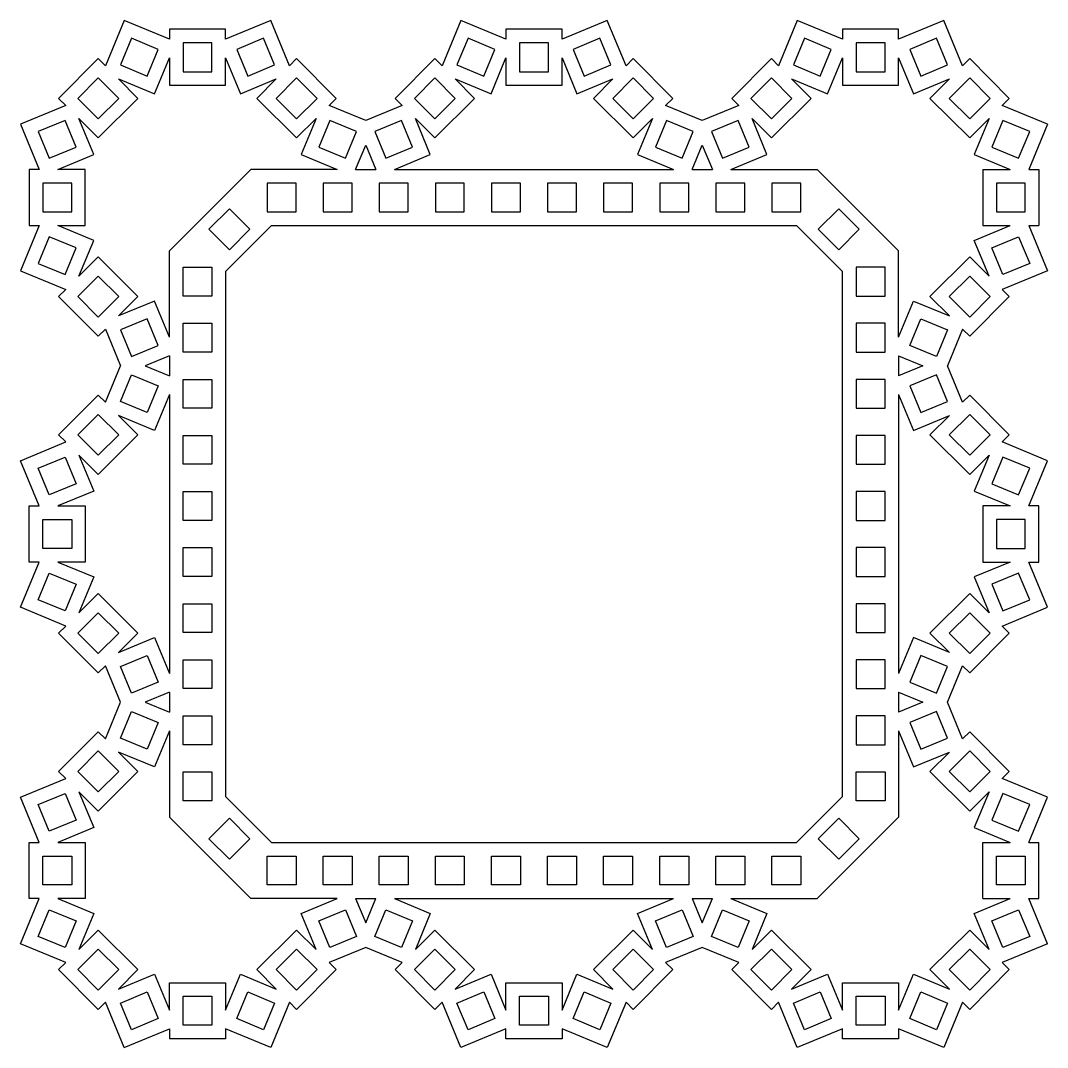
# Model space of a CAD drawing. Extents: x 64 to 489, y 50 to 200.
# Drawn here: x 64.5 to 177.7, y 87 to 200.3 of the extents above; entities that cross this region are included whole.
import ezdxf

# ---------------------------------------------------------------- set-up
doc = ezdxf.new("R2010")
doc.units = 0
doc.layers.get('0').update_dxf_attribs({"linetype": 'CONTINUOUS'})

msp = doc.modelspace()

# ---------------------------------------------------------------- linework, layer by layer
for p, q in [((75.89, 200.32), (73.82, 195.33)), ((80.88, 198.26), (75.89, 200.32)), ((92.06, 200.32), (87.07, 198.26)), ((94.12, 195.33), (92.06, 200.32)), ((113.01, 200.32), (110.95, 195.33)), ((118, 198.26), (113.01, 200.32)), ((129.18, 200.32), (124.19, 198.26)), ((131.25, 195.33), (129.18, 200.32)), ((150.14, 200.32), (148.07, 195.33)), ((155.13, 198.26), (150.14, 200.32)), ((166.31, 200.32), (161.32, 198.26)), ((168.37, 195.33), (166.31, 200.32)), ((76.7, 198.36), (75.48, 195.42)), ((79.64, 197.14), (76.7, 198.36)), ((87.07, 199.37), (80.88, 199.37)), ((80.88, 199.37), (80.88, 198.26)), ((87.07, 198.26), (87.07, 199.37)), ((91.24, 198.36), (88.3, 197.14)), ((92.46, 195.42), (91.24, 198.36)), ((113.82, 198.36), (112.6, 195.42)), ((116.77, 197.14), (113.82, 198.36)), ((124.19, 199.37), (118, 199.37)), ((118, 199.37), (118, 198.26)), ((124.19, 198.26), (124.19, 199.37)), ((128.37, 198.36), (125.42, 197.14)), ((129.59, 195.42), (128.37, 198.36)), ((150.95, 198.36), (149.73, 195.42)), ((153.89, 197.14), (150.95, 198.36)), ((161.32, 199.37), (155.13, 199.37)), ((155.13, 199.37), (155.13, 198.26)), ((161.32, 198.26), (161.32, 199.37)), ((165.49, 198.36), (162.55, 197.14)), ((166.71, 195.42), (165.49, 198.36)), ((78.42, 194.2), (79.64, 197.14)), ((82.38, 197.87), (82.38, 194.68)), ((85.57, 197.87), (82.38, 197.87)), ((85.57, 194.68), (85.57, 197.87)), ((88.3, 197.14), (89.52, 194.2)), ((115.55, 194.2), (116.77, 197.14)), ((119.5, 197.87), (119.5, 194.68)), ((122.69, 197.87), (119.5, 197.87)), ((122.69, 194.68), (122.69, 197.87)), ((125.42, 197.14), (126.64, 194.2)), ((152.67, 194.2), (153.89, 197.14)), ((156.63, 197.87), (156.63, 194.68)), ((159.82, 197.87), (156.63, 197.87)), ((159.82, 194.68), (159.82, 197.87)), ((162.55, 197.14), (163.77, 194.2)), ((73.03, 196.12), (68.66, 191.74)), ((73.82, 195.33), (73.03, 196.12)), ((79.24, 192.24), (80.88, 196.2)), ((80.88, 196.2), (80.88, 193.18)), ((87.07, 193.18), (87.07, 196.2)), ((87.07, 196.2), (88.71, 192.24)), ((94.91, 196.12), (94.12, 195.33)), ((99.28, 191.74), (94.91, 196.12)), ((110.16, 196.12), (105.78, 191.74)), ((110.95, 195.33), (110.16, 196.12)), ((116.36, 192.24), (118, 196.2)), ((118, 196.2), (118, 193.18)), ((124.19, 196.2), (125.83, 192.24)), ((124.19, 193.18), (124.19, 196.2)), ((132.03, 196.12), (131.25, 195.33)), ((136.41, 191.74), (132.03, 196.12)), ((147.28, 196.12), (142.91, 191.74)), ((148.07, 195.33), (147.28, 196.12)), ((153.49, 192.24), (155.13, 196.2)), ((155.13, 196.2), (155.13, 193.18)), ((161.32, 193.18), (161.32, 196.2)), ((161.32, 196.2), (162.96, 192.24)), ((169.16, 196.12), (168.37, 195.33)), ((173.53, 191.74), (169.16, 196.12)), ((75.48, 195.42), (78.42, 194.2)), ((89.52, 194.2), (92.46, 195.42)), ((112.6, 195.42), (115.55, 194.2)), ((126.64, 194.2), (129.59, 195.42)), ((149.73, 195.42), (152.67, 194.2)), ((163.77, 194.2), (166.71, 195.42)), ((73.03, 194), (70.78, 191.74)), ((75.29, 191.74), (73.03, 194)), ((77.41, 191.74), (75.27, 193.88)), ((75.27, 193.88), (79.24, 192.24)), ((82.38, 194.68), (85.57, 194.68)), ((88.71, 192.24), (92.67, 193.88)), ((92.67, 193.88), (90.53, 191.74)), ((94.91, 194), (92.66, 191.74)), ((97.16, 191.74), (94.91, 194)), ((110.16, 194), (107.9, 191.74)), ((112.41, 191.74), (110.16, 194)), ((114.53, 191.74), (112.4, 193.88)), ((112.4, 193.88), (116.36, 192.24)), ((119.5, 194.68), (122.69, 194.68)), ((125.83, 192.24), (129.8, 193.88)), ((129.8, 193.88), (127.66, 191.74)), ((132.03, 194), (129.78, 191.74)), ((134.29, 191.74), (132.03, 194)), ((147.28, 194), (145.03, 191.74)), ((149.54, 191.74), (147.28, 194)), ((151.66, 191.74), (149.52, 193.88)), ((149.52, 193.88), (153.49, 192.24)), ((156.63, 194.68), (159.82, 194.68)), ((162.96, 192.24), (166.92, 193.88)), ((166.92, 193.88), (164.78, 191.74)), ((169.16, 194), (166.91, 191.74)), ((171.41, 191.74), (169.16, 194)), ((80.88, 193.18), (87.07, 193.18)), ((118, 193.18), (124.19, 193.18)), ((155.13, 193.18), (161.32, 193.18)), ((68.66, 191.74), (69.44, 190.96)), ((70.78, 191.74), (73.03, 189.49)), ((73.03, 187.37), (77.41, 191.74)), ((73.03, 189.49), (75.29, 191.74)), ((90.53, 191.74), (94.91, 187.37)), ((92.66, 191.74), (94.91, 189.49)), ((94.91, 189.49), (97.16, 191.74)), ((98.5, 190.96), (99.28, 191.74)), ((105.78, 191.74), (106.57, 190.96)), ((107.9, 191.74), (110.16, 189.49)), ((110.16, 187.37), (114.53, 191.74)), ((110.16, 189.49), (112.41, 191.74)), ((127.66, 191.74), (132.03, 187.37)), ((129.78, 191.74), (132.03, 189.49)), ((132.03, 189.49), (134.29, 191.74)), ((135.62, 190.96), (136.41, 191.74)), ((142.91, 191.74), (143.69, 190.96)), ((145.03, 191.74), (147.28, 189.49)), ((147.28, 187.37), (151.66, 191.74)), ((147.28, 189.49), (149.54, 191.74)), ((164.78, 191.74), (169.16, 187.37)), ((166.91, 191.74), (169.16, 189.49)), ((169.16, 189.49), (171.41, 191.74)), ((172.75, 190.96), (173.53, 191.74)), ((69.44, 190.96), (64.45, 188.89)), ((102.53, 189.28), (98.5, 190.96)), ((106.57, 190.96), (102.53, 189.28)), ((139.66, 189.28), (135.62, 190.96)), ((143.69, 190.96), (139.66, 189.28)), ((177.74, 188.89), (172.75, 190.96)), ((69.36, 189.3), (66.41, 188.08)), ((70.58, 186.35), (69.36, 189.3)), ((72.54, 185.54), (70.9, 189.5)), ((70.9, 189.5), (73.03, 187.37)), ((94.91, 187.37), (97.05, 189.5)), ((97.05, 189.5), (95.4, 185.54)), ((98.58, 189.3), (97.36, 186.35)), ((101.53, 188.08), (98.58, 189.3)), ((106.48, 189.3), (103.54, 188.08)), ((107.7, 186.35), (106.48, 189.3)), ((109.66, 185.54), (108.02, 189.5)), ((108.02, 189.5), (110.16, 187.37)), ((132.03, 187.37), (134.17, 189.5)), ((134.17, 189.5), (132.53, 185.54)), ((135.71, 189.3), (134.49, 186.35)), ((138.65, 188.08), (135.71, 189.3)), ((143.61, 189.3), (140.66, 188.08)), ((144.83, 186.35), (143.61, 189.3)), ((146.79, 185.54), (145.15, 189.5)), ((145.15, 189.5), (147.28, 187.37)), ((169.16, 187.37), (171.3, 189.5)), ((171.3, 189.5), (169.65, 185.54)), ((172.83, 189.3), (171.61, 186.35)), ((175.78, 188.08), (172.83, 189.3)), ((64.45, 188.89), (66.52, 183.9)), ((66.41, 188.08), (67.63, 185.13)), ((100.31, 185.13), (101.53, 188.08)), ((103.54, 188.08), (104.76, 185.13)), ((137.43, 185.13), (138.65, 188.08)), ((140.66, 188.08), (141.88, 185.13)), ((174.56, 185.13), (175.78, 188.08)), ((177.74, 188.89), (175.67, 183.9)), ((67.63, 185.13), (70.58, 186.35)), ((97.36, 186.35), (100.31, 185.13)), ((101.42, 183.9), (102.53, 186.58)), ((102.53, 186.58), (103.65, 183.9)), ((104.76, 185.13), (107.7, 186.35)), ((134.49, 186.35), (137.43, 185.13)), ((138.55, 183.9), (139.66, 186.58)), ((139.66, 186.58), (140.77, 183.9)), ((141.88, 185.13), (144.83, 186.35)), ((171.61, 186.35), (174.56, 185.13)), ((68.57, 183.9), (72.54, 185.54)), ((95.4, 185.54), (99.37, 183.9)), ((105.7, 183.9), (109.66, 185.54)), ((132.53, 185.54), (136.49, 183.9)), ((142.82, 183.9), (146.79, 185.54)), ((169.65, 185.54), (173.62, 183.9)), ((65.41, 183.9), (65.41, 177.71)), ((66.52, 183.9), (65.41, 183.9)), ((71.6, 183.9), (68.57, 183.9)), ((71.6, 177.71), (71.6, 183.9)), ((89.85, 183.9), (80.88, 174.93)), ((99.37, 183.9), (89.85, 183.9)), ((101.42, 183.9), (103.65, 183.9)), ((105.7, 183.9), (136.49, 183.9)), ((138.55, 183.9), (140.77, 183.9)), ((142.82, 183.9), (152.34, 183.9)), ((152.34, 183.9), (161.32, 174.93)), ((170.6, 183.9), (170.6, 177.71)), ((170.6, 183.9), (173.62, 183.9)), ((175.67, 183.9), (176.78, 183.9)), ((176.78, 183.9), (176.78, 177.71)), ((70.1, 182.4), (66.91, 182.4)), ((66.91, 182.4), (66.91, 179.21)), ((70.1, 179.21), (70.1, 182.4)), ((94.85, 182.4), (91.66, 182.4)), ((91.66, 182.4), (91.66, 179.21)), ((94.85, 179.21), (94.85, 182.4)), ((101.03, 182.4), (97.85, 182.4)), ((97.85, 182.4), (97.85, 179.21)), ((101.03, 179.21), (101.03, 182.4)), ((107.22, 182.4), (104.03, 182.4)), ((104.03, 182.4), (104.03, 179.21)), ((107.22, 179.21), (107.22, 182.4)), ((113.41, 182.4), (110.22, 182.4)), ((110.22, 182.4), (110.22, 179.21)), ((113.41, 179.21), (113.41, 182.4)), ((119.6, 182.4), (116.41, 182.4)), ((116.41, 182.4), (116.41, 179.21)), ((119.6, 179.21), (119.6, 182.4)), ((125.78, 182.4), (122.6, 182.4)), ((122.6, 182.4), (122.6, 179.21)), ((125.78, 179.21), (125.78, 182.4)), ((131.97, 182.4), (128.78, 182.4)), ((128.78, 182.4), (128.78, 179.21)), ((131.97, 179.21), (131.97, 182.4)), ((138.16, 182.4), (134.97, 182.4)), ((134.97, 182.4), (134.97, 179.21)), ((138.16, 179.21), (138.16, 182.4)), ((144.35, 182.4), (141.16, 182.4)), ((141.16, 182.4), (141.16, 179.21)), ((144.35, 179.21), (144.35, 182.4)), ((150.53, 182.4), (147.35, 182.4)), ((147.35, 182.4), (147.35, 179.21)), ((150.53, 179.21), (150.53, 182.4)), ((175.28, 182.4), (172.1, 182.4)), ((172.1, 182.4), (172.1, 179.21)), ((175.28, 179.21), (175.28, 182.4)), ((66.91, 179.21), (70.1, 179.21)), ((87.49, 179.55), (85.23, 177.29)), ((89.74, 177.29), (87.49, 179.55)), ((91.66, 179.21), (94.85, 179.21)), ((97.85, 179.21), (101.03, 179.21)), ((104.03, 179.21), (107.22, 179.21)), ((110.22, 179.21), (113.41, 179.21)), ((116.41, 179.21), (119.6, 179.21)), ((122.6, 179.21), (125.78, 179.21)), ((128.78, 179.21), (131.97, 179.21)), ((134.97, 179.21), (138.16, 179.21)), ((141.16, 179.21), (144.35, 179.21)), ((147.35, 179.21), (150.53, 179.21)), ((152.45, 177.29), (154.71, 179.55)), ((154.71, 179.55), (156.96, 177.29)), ((172.1, 179.21), (175.28, 179.21)), ((66.52, 177.71), (64.45, 172.72)), ((65.41, 177.71), (66.52, 177.71)), ((72.54, 176.07), (68.57, 177.71)), ((68.57, 177.71), (71.6, 177.71)), ((85.23, 177.29), (87.49, 175.04)), ((87.07, 172.63), (92.15, 177.71)), ((89.74, 177.29), (87.49, 175.04)), ((92.15, 177.71), (150.05, 177.71)), ((155.13, 172.63), (150.05, 177.71)), ((152.45, 177.29), (154.71, 175.04)), ((156.96, 177.29), (154.71, 175.04)), ((169.65, 176.07), (173.62, 177.71)), ((170.6, 177.71), (173.62, 177.71)), ((175.67, 177.71), (177.74, 172.72)), ((175.67, 177.71), (176.78, 177.71)), ((67.63, 176.48), (66.41, 173.53)), ((70.58, 175.26), (67.63, 176.48)), ((70.9, 172.11), (72.54, 176.07)), ((171.3, 172.11), (169.65, 176.07)), ((171.61, 175.26), (174.56, 176.48)), ((174.56, 176.48), (175.78, 173.53)), ((69.36, 172.31), (70.58, 175.26)), ((80.88, 165.41), (80.88, 174.93)), ((161.32, 165.41), (161.32, 174.93)), ((172.83, 172.31), (171.61, 175.26)), ((66.41, 173.53), (69.36, 172.31)), ((73.03, 174.24), (70.9, 172.11)), ((77.41, 169.87), (73.03, 174.24)), ((164.78, 169.87), (169.16, 174.24)), ((169.16, 174.24), (171.3, 172.11)), ((175.78, 173.53), (172.83, 172.31)), ((64.45, 172.72), (69.44, 170.65)), ((82.38, 169.93), (82.38, 173.12)), ((82.38, 173.12), (85.57, 173.12)), ((85.57, 173.12), (85.57, 169.93)), ((87.07, 172.63), (87.07, 114.73)), ((155.13, 114.73), (155.13, 172.63)), ((156.63, 173.12), (156.63, 169.93)), ((159.82, 173.12), (156.63, 173.12)), ((159.82, 169.93), (159.82, 173.12)), ((177.74, 172.72), (172.75, 170.65)), ((73.03, 172.12), (70.78, 169.87)), ((75.29, 169.87), (73.03, 172.12)), ((166.91, 169.87), (169.16, 172.12)), ((169.16, 172.12), (171.41, 169.87)), ((69.44, 170.65), (68.66, 169.87)), ((85.57, 169.93), (82.38, 169.93)), ((156.63, 169.93), (159.82, 169.93)), ((172.75, 170.65), (173.53, 169.87)), ((68.66, 169.87), (73.03, 165.49)), ((70.78, 169.87), (73.03, 167.61)), ((73.03, 167.61), (75.29, 169.87)), ((75.27, 167.73), (77.41, 169.87)), ((79.24, 169.37), (75.27, 167.73)), ((80.88, 165.41), (79.24, 169.37)), ((161.32, 165.41), (162.96, 169.37)), ((162.96, 169.37), (166.92, 167.73)), ((166.92, 167.73), (164.78, 169.87)), ((169.16, 167.61), (166.91, 169.87)), ((173.53, 169.87), (169.16, 165.49)), ((171.41, 169.87), (169.16, 167.61)), ((78.42, 167.41), (75.48, 166.19)), ((79.64, 164.47), (78.42, 167.41)), ((82.38, 166.93), (85.57, 166.93)), ((82.38, 163.74), (82.38, 166.93)), ((85.57, 166.93), (85.57, 163.74)), ((159.82, 166.93), (156.63, 166.93)), ((156.63, 166.93), (156.63, 163.74)), ((159.82, 163.74), (159.82, 166.93)), ((162.55, 164.47), (163.77, 167.41)), ((163.77, 167.41), (166.71, 166.19)), ((73.03, 165.49), (73.82, 166.28)), ((73.82, 166.28), (75.49, 162.24)), ((75.48, 166.19), (76.7, 163.25)), ((166.71, 166.19), (165.49, 163.25)), ((168.37, 166.28), (166.7, 162.24)), ((169.16, 165.49), (168.37, 166.28)), ((76.7, 163.25), (79.64, 164.47)), ((165.49, 163.25), (162.55, 164.47)), ((80.88, 163.35), (78.19, 162.24)), ((80.88, 163.35), (80.88, 161.13)), ((85.57, 163.74), (82.38, 163.74)), ((156.63, 163.74), (159.82, 163.74)), ((161.32, 163.35), (164, 162.24)), ((161.32, 163.35), (161.32, 161.13)), ((73.82, 158.21), (75.49, 162.24)), ((78.19, 162.24), (80.88, 161.13)), ((164, 162.24), (161.32, 161.13)), ((168.37, 158.21), (166.7, 162.24)), ((75.48, 158.29), (76.7, 161.24)), ((76.7, 161.24), (79.64, 160.02)), ((165.49, 161.24), (162.55, 160.02)), ((166.71, 158.29), (165.49, 161.24)), ((79.64, 160.02), (78.42, 157.07)), ((82.38, 157.56), (82.38, 160.74)), ((82.38, 160.74), (85.57, 160.74)), ((85.57, 160.74), (85.57, 157.56)), ((159.82, 160.74), (156.63, 160.74)), ((156.63, 160.74), (156.63, 157.56)), ((159.82, 157.56), (159.82, 160.74)), ((162.55, 160.02), (163.77, 157.07)), ((68.66, 154.62), (73.03, 158.99)), ((73.03, 158.99), (73.82, 158.21)), ((80.88, 159.08), (79.24, 155.11)), ((80.88, 159.08), (80.88, 128.28)), ((161.32, 159.08), (161.32, 128.28)), ((161.32, 159.08), (162.96, 155.11)), ((169.16, 158.99), (168.37, 158.21)), ((173.53, 154.62), (169.16, 158.99)), ((78.42, 157.07), (75.48, 158.29)), ((85.57, 157.56), (82.38, 157.56)), ((156.63, 157.56), (159.82, 157.56)), ((163.77, 157.07), (166.71, 158.29)), ((70.78, 154.62), (73.03, 156.87)), ((73.03, 156.87), (75.29, 154.62)), ((75.27, 156.75), (77.41, 154.62)), ((79.24, 155.11), (75.27, 156.75)), ((162.96, 155.11), (166.92, 156.75)), ((166.92, 156.75), (164.78, 154.62)), ((169.16, 156.87), (166.91, 154.62)), ((171.41, 154.62), (169.16, 156.87)), ((69.44, 153.83), (68.66, 154.62)), ((73.03, 152.36), (70.78, 154.62)), ((77.41, 154.62), (73.03, 150.24)), ((75.29, 154.62), (73.03, 152.36)), ((82.38, 154.56), (85.57, 154.56)), ((82.38, 151.37), (82.38, 154.56)), ((85.57, 154.56), (85.57, 151.37)), ((159.82, 154.56), (156.63, 154.56)), ((156.63, 154.56), (156.63, 151.37)), ((159.82, 151.37), (159.82, 154.56)), ((164.78, 154.62), (169.16, 150.24)), ((166.91, 154.62), (169.16, 152.36)), ((169.16, 152.36), (171.41, 154.62)), ((172.75, 153.83), (173.53, 154.62)), ((64.45, 151.76), (69.44, 153.83)), ((177.74, 151.76), (172.75, 153.83)), ((66.41, 150.95), (69.36, 152.17)), ((69.36, 152.17), (70.58, 149.23)), ((70.9, 152.38), (72.54, 148.42)), ((73.03, 150.24), (70.9, 152.38)), ((169.16, 150.24), (171.3, 152.38)), ((171.3, 152.38), (169.65, 148.42)), ((172.83, 152.17), (171.61, 149.23)), ((175.78, 150.95), (172.83, 152.17)), ((66.52, 146.77), (64.45, 151.76)), ((67.63, 148.01), (66.41, 150.95)), ((85.57, 151.37), (82.38, 151.37)), ((156.63, 151.37), (159.82, 151.37)), ((174.56, 148.01), (175.78, 150.95)), ((175.67, 146.77), (177.74, 151.76)), ((70.58, 149.23), (67.63, 148.01)), ((72.54, 148.42), (68.57, 146.77)), ((169.65, 148.42), (173.62, 146.77)), ((171.61, 149.23), (174.56, 148.01)), ((82.38, 148.37), (85.57, 148.37)), ((82.38, 145.18), (82.38, 148.37)), ((85.57, 148.37), (85.57, 145.18)), ((159.82, 148.37), (156.63, 148.37)), ((156.63, 148.37), (156.63, 145.18)), ((159.82, 145.18), (159.82, 148.37)), ((65.41, 140.59), (65.41, 146.77)), ((65.41, 146.77), (66.52, 146.77)), ((68.57, 146.77), (71.6, 146.77)), ((71.6, 146.77), (71.6, 140.59)), ((170.6, 146.77), (170.6, 140.59)), ((173.62, 146.77), (170.6, 146.77)), ((176.78, 146.77), (175.67, 146.77)), ((176.78, 140.59), (176.78, 146.77)), ((66.91, 145.27), (70.1, 145.27)), ((66.91, 142.09), (66.91, 145.27)), ((70.1, 145.27), (70.1, 142.09)), ((85.57, 145.18), (82.38, 145.18)), ((156.63, 145.18), (159.82, 145.18)), ((175.28, 145.27), (172.1, 145.27)), ((172.1, 145.27), (172.1, 142.09)), ((175.28, 142.09), (175.28, 145.27)), ((70.1, 142.09), (66.91, 142.09)), ((82.38, 142.18), (85.57, 142.18)), ((82.38, 138.99), (82.38, 142.18)), ((85.57, 142.18), (85.57, 138.99)), ((159.82, 142.18), (156.63, 142.18)), ((156.63, 142.18), (156.63, 138.99)), ((159.82, 138.99), (159.82, 142.18)), ((172.1, 142.09), (175.28, 142.09)), ((64.45, 135.6), (66.52, 140.59)), ((66.52, 140.59), (65.41, 140.59)), ((68.57, 140.59), (72.54, 138.94)), ((71.6, 140.59), (68.57, 140.59)), ((173.62, 140.59), (169.65, 138.94)), ((170.6, 140.59), (173.62, 140.59)), ((177.74, 135.6), (175.67, 140.59)), ((175.67, 140.59), (176.78, 140.59)), ((66.41, 136.41), (67.63, 139.35)), ((67.63, 139.35), (70.58, 138.13)), ((174.56, 139.35), (171.61, 138.13)), ((175.78, 136.41), (174.56, 139.35)), ((72.54, 138.94), (70.9, 134.98)), ((85.57, 138.99), (82.38, 138.99)), ((156.63, 138.99), (159.82, 138.99)), ((169.65, 138.94), (171.3, 134.98)), ((70.58, 138.13), (69.36, 135.19)), ((70.9, 134.98), (73.03, 137.12)), ((73.03, 137.12), (77.41, 132.74)), ((169.16, 137.12), (164.78, 132.74)), ((171.3, 134.98), (169.16, 137.12)), ((171.61, 138.13), (172.83, 135.19)), ((69.36, 135.19), (66.41, 136.41)), ((82.38, 135.99), (85.57, 135.99)), ((82.38, 132.81), (82.38, 135.99)), ((85.57, 135.99), (85.57, 132.81)), ((159.82, 135.99), (156.63, 135.99)), ((156.63, 135.99), (156.63, 132.81)), ((159.82, 132.81), (159.82, 135.99)), ((172.83, 135.19), (175.78, 136.41)), ((69.44, 133.53), (64.45, 135.6)), ((70.78, 132.74), (73.03, 135)), ((73.03, 135), (75.29, 132.74)), ((169.16, 135), (166.91, 132.74)), ((171.41, 132.74), (169.16, 135)), ((172.75, 133.53), (177.74, 135.6)), ((68.66, 132.74), (69.44, 133.53)), ((73.03, 128.37), (68.66, 132.74)), ((73.03, 130.49), (70.78, 132.74)), ((75.29, 132.74), (73.03, 130.49)), ((77.41, 132.74), (75.27, 130.61)), ((85.57, 132.81), (82.38, 132.81)), ((156.63, 132.81), (159.82, 132.81)), ((164.78, 132.74), (166.92, 130.61)), ((166.91, 132.74), (169.16, 130.49)), ((169.16, 128.37), (173.53, 132.74)), ((169.16, 130.49), (171.41, 132.74)), ((173.53, 132.74), (172.75, 133.53)), ((75.27, 130.61), (79.24, 132.25)), ((79.24, 132.25), (80.88, 128.28)), ((162.96, 132.25), (161.32, 128.28)), ((166.92, 130.61), (162.96, 132.25)), ((75.48, 129.07), (78.42, 130.29)), ((78.42, 130.29), (79.64, 127.34)), ((163.77, 130.29), (162.55, 127.34)), ((166.71, 129.07), (163.77, 130.29)), ((73.82, 129.15), (73.03, 128.37)), ((75.49, 125.12), (73.82, 129.15)), ((82.38, 129.81), (85.57, 129.81)), ((82.38, 126.62), (82.38, 129.81)), ((85.57, 129.81), (85.57, 126.62)), ((159.82, 129.81), (156.63, 129.81)), ((156.63, 129.81), (156.63, 126.62)), ((159.82, 126.62), (159.82, 129.81)), ((166.7, 125.12), (168.37, 129.15)), ((168.37, 129.15), (169.16, 128.37)), ((76.7, 126.12), (75.48, 129.07)), ((165.49, 126.12), (166.71, 129.07)), ((79.64, 127.34), (76.7, 126.12)), ((162.55, 127.34), (165.49, 126.12)), ((80.88, 126.23), (78.19, 125.12)), ((80.88, 126.23), (80.88, 124.01)), ((85.57, 126.62), (82.38, 126.62)), ((156.63, 126.62), (159.82, 126.62)), ((161.32, 126.23), (164, 125.12)), ((161.32, 126.23), (161.32, 124.01)), ((73.82, 121.08), (75.49, 125.12)), ((78.19, 125.12), (80.88, 124.01)), ((164, 125.12), (161.32, 124.01)), ((168.37, 121.08), (166.7, 125.12)), ((75.48, 121.17), (76.7, 124.11)), ((76.7, 124.11), (79.64, 122.89)), ((82.38, 123.62), (85.57, 123.62)), ((82.38, 120.43), (82.38, 123.62)), ((85.57, 123.62), (85.57, 120.43)), ((159.82, 123.62), (156.63, 123.62)), ((156.63, 123.62), (156.63, 120.43)), ((159.82, 120.43), (159.82, 123.62)), ((165.49, 124.11), (162.55, 122.89)), ((166.71, 121.17), (165.49, 124.11)), ((79.64, 122.89), (78.42, 119.95)), ((162.55, 122.89), (163.77, 119.95)), ((68.66, 117.49), (73.03, 121.87)), ((73.03, 121.87), (73.82, 121.08)), ((80.88, 121.95), (79.24, 117.99)), ((80.88, 121.95), (80.88, 112.43)), ((161.32, 121.95), (161.32, 112.43)), ((161.32, 121.95), (162.96, 117.99)), ((169.16, 121.87), (168.37, 121.08)), ((173.53, 117.49), (169.16, 121.87)), ((78.42, 119.95), (75.48, 121.17)), ((85.57, 120.43), (82.38, 120.43)), ((156.63, 120.43), (159.82, 120.43)), ((163.77, 119.95), (166.71, 121.17)), ((70.78, 117.49), (73.03, 119.75)), ((73.03, 119.75), (75.29, 117.49)), ((75.27, 119.63), (77.41, 117.49)), ((79.24, 117.99), (75.27, 119.63)), ((162.96, 117.99), (166.92, 119.63)), ((166.92, 119.63), (164.78, 117.49)), ((169.16, 119.75), (166.91, 117.49)), ((171.41, 117.49), (169.16, 119.75)), ((64.45, 114.64), (69.44, 116.71)), ((69.44, 116.71), (68.66, 117.49)), ((73.03, 115.24), (70.78, 117.49)), ((77.41, 117.49), (73.03, 113.12)), ((75.29, 117.49), (73.03, 115.24)), ((82.38, 114.24), (82.38, 117.43)), ((82.38, 117.43), (85.57, 117.43)), ((85.57, 117.43), (85.57, 114.24)), ((156.63, 114.24), (156.63, 117.43)), ((156.63, 117.43), (159.82, 117.43)), ((159.82, 117.43), (159.82, 114.24)), ((164.78, 117.49), (169.16, 113.12)), ((166.91, 117.49), (169.16, 115.24)), ((169.16, 115.24), (171.41, 117.49)), ((172.75, 116.71), (173.53, 117.49)), ((177.74, 114.64), (172.75, 116.71)), ((66.52, 109.65), (64.45, 114.64)), ((66.41, 113.83), (69.36, 115.05)), ((69.36, 115.05), (70.58, 112.1)), ((70.9, 115.25), (72.54, 111.29)), ((73.03, 113.12), (70.9, 115.25)), ((87.07, 114.73), (92.15, 109.65)), ((155.13, 114.73), (150.05, 109.65)), ((169.16, 113.12), (171.3, 115.25)), ((171.3, 115.25), (169.65, 111.29)), ((172.83, 115.05), (171.61, 112.1)), ((175.78, 113.83), (172.83, 115.05)), ((175.67, 109.65), (177.74, 114.64)), ((67.63, 110.88), (66.41, 113.83)), ((85.57, 114.24), (82.38, 114.24)), ((159.82, 114.24), (156.63, 114.24)), ((174.56, 110.88), (175.78, 113.83)), ((89.85, 103.46), (80.88, 112.43)), ((85.23, 110.07), (87.49, 112.32)), ((87.49, 112.32), (89.74, 110.07)), ((152.34, 103.46), (161.32, 112.43)), ((152.45, 110.07), (154.71, 112.32)), ((156.96, 110.07), (154.71, 112.32)), ((70.58, 112.1), (67.63, 110.88)), ((72.54, 111.29), (68.57, 109.65)), ((169.65, 111.29), (173.62, 109.65)), ((171.61, 112.1), (174.56, 110.88)), ((87.49, 107.81), (85.23, 110.07)), ((89.74, 110.07), (87.49, 107.81)), ((152.45, 110.07), (154.71, 107.81)), ((154.71, 107.81), (156.96, 110.07)), ((65.41, 103.46), (65.41, 109.65)), ((65.41, 109.65), (66.52, 109.65)), ((68.57, 109.65), (71.6, 109.65)), ((71.6, 109.65), (71.6, 103.46)), ((92.15, 109.65), (150.05, 109.65)), ((170.6, 103.46), (170.6, 109.65)), ((170.6, 109.65), (173.62, 109.65)), ((175.67, 109.65), (176.78, 109.65)), ((176.78, 103.46), (176.78, 109.65)), ((66.91, 108.15), (70.1, 108.15)), ((66.91, 104.96), (66.91, 108.15)), ((70.1, 108.15), (70.1, 104.96)), ((91.66, 108.15), (94.85, 108.15)), ((91.66, 104.96), (91.66, 108.15)), ((94.85, 108.15), (94.85, 104.96)), ((97.85, 108.15), (101.03, 108.15)), ((97.85, 104.96), (97.85, 108.15)), ((101.03, 108.15), (101.03, 104.96)), ((104.03, 108.15), (107.22, 108.15)), ((104.03, 104.96), (104.03, 108.15)), ((107.22, 108.15), (107.22, 104.96)), ((110.22, 108.15), (113.41, 108.15)), ((110.22, 104.96), (110.22, 108.15)), ((113.41, 108.15), (113.41, 104.96)), ((116.41, 108.15), (119.6, 108.15)), ((116.41, 104.96), (116.41, 108.15)), ((119.6, 108.15), (119.6, 104.96)), ((122.6, 108.15), (125.78, 108.15)), ((122.6, 104.96), (122.6, 108.15)), ((125.78, 108.15), (125.78, 104.96)), ((128.78, 108.15), (131.97, 108.15)), ((128.78, 104.96), (128.78, 108.15)), ((131.97, 108.15), (131.97, 104.96)), ((134.97, 108.15), (138.16, 108.15)), ((134.97, 104.96), (134.97, 108.15)), ((138.16, 108.15), (138.16, 104.96)), ((141.16, 108.15), (144.35, 108.15)), ((141.16, 104.96), (141.16, 108.15)), ((144.35, 108.15), (144.35, 104.96)), ((147.35, 108.15), (150.53, 108.15)), ((147.35, 104.96), (147.35, 108.15)), ((150.53, 108.15), (150.53, 104.96)), ((172.1, 108.15), (175.28, 108.15)), ((172.1, 104.96), (172.1, 108.15)), ((175.28, 108.15), (175.28, 104.96)), ((70.1, 104.96), (66.91, 104.96)), ((94.85, 104.96), (91.66, 104.96)), ((101.03, 104.96), (97.85, 104.96)), ((107.22, 104.96), (104.03, 104.96)), ((113.41, 104.96), (110.22, 104.96)), ((119.6, 104.96), (116.41, 104.96)), ((125.78, 104.96), (122.6, 104.96)), ((131.97, 104.96), (128.78, 104.96)), ((138.16, 104.96), (134.97, 104.96)), ((144.35, 104.96), (141.16, 104.96)), ((150.53, 104.96), (147.35, 104.96)), ((175.28, 104.96), (172.1, 104.96)), ((64.45, 98.47), (66.52, 103.46)), ((66.52, 103.46), (65.41, 103.46)), ((68.57, 103.46), (72.54, 101.82)), ((71.6, 103.46), (68.57, 103.46)), ((99.37, 103.46), (89.85, 103.46)), ((95.4, 101.82), (99.37, 103.46)), ((101.42, 103.46), (102.53, 100.78)), ((101.42, 103.46), (103.65, 103.46)), ((102.53, 100.78), (103.65, 103.46)), ((105.7, 103.46), (109.66, 101.82)), ((105.7, 103.46), (136.49, 103.46)), ((132.53, 101.82), (136.49, 103.46)), ((138.55, 103.46), (139.66, 100.78)), ((138.55, 103.46), (140.77, 103.46)), ((139.66, 100.78), (140.77, 103.46)), ((142.82, 103.46), (152.34, 103.46)), ((142.82, 103.46), (146.79, 101.82)), ((169.65, 101.82), (173.62, 103.46)), ((170.6, 103.46), (173.62, 103.46)), ((177.74, 98.47), (175.67, 103.46)), ((175.67, 103.46), (176.78, 103.46)), ((66.41, 99.28), (67.63, 102.23)), ((67.63, 102.23), (70.58, 101.01)), ((97.36, 101.01), (100.31, 102.23)), ((100.31, 102.23), (101.53, 99.28)), ((103.54, 99.28), (104.76, 102.23)), ((104.76, 102.23), (107.7, 101.01)), ((134.49, 101.01), (137.43, 102.23)), ((137.43, 102.23), (138.65, 99.28)), ((140.66, 99.28), (141.88, 102.23)), ((141.88, 102.23), (144.83, 101.01)), ((171.61, 101.01), (174.56, 102.23)), ((174.56, 102.23), (175.78, 99.28)), ((70.58, 101.01), (69.36, 98.06)), ((72.54, 101.82), (70.9, 97.86)), ((97.05, 97.86), (95.4, 101.82)), ((98.58, 98.06), (97.36, 101.01)), ((107.7, 101.01), (106.48, 98.06)), ((109.66, 101.82), (108.02, 97.86)), ((134.17, 97.86), (132.53, 101.82)), ((135.71, 98.06), (134.49, 101.01)), ((144.83, 101.01), (143.61, 98.06)), ((146.79, 101.82), (145.15, 97.86)), ((171.3, 97.86), (169.65, 101.82)), ((172.83, 98.06), (171.61, 101.01)), ((70.9, 97.86), (73.03, 99.99)), ((73.03, 99.99), (77.41, 95.62)), ((90.53, 95.62), (94.91, 99.99)), ((94.91, 99.99), (97.05, 97.86)), ((108.02, 97.86), (110.16, 99.99)), ((110.16, 99.99), (114.53, 95.62)), ((127.66, 95.62), (132.03, 99.99)), ((132.03, 99.99), (134.17, 97.86)), ((145.15, 97.86), (147.28, 99.99)), ((147.28, 99.99), (151.66, 95.62)), ((164.78, 95.62), (169.16, 99.99)), ((169.16, 99.99), (171.3, 97.86)), ((69.36, 98.06), (66.41, 99.28)), ((101.53, 99.28), (98.58, 98.06)), ((106.48, 98.06), (103.54, 99.28)), ((138.65, 99.28), (135.71, 98.06)), ((143.61, 98.06), (140.66, 99.28)), ((175.78, 99.28), (172.83, 98.06)), ((69.44, 96.4), (64.45, 98.47)), ((70.78, 95.62), (73.03, 97.87)), ((73.03, 97.87), (75.29, 95.62)), ((92.66, 95.62), (94.91, 97.87)), ((94.91, 97.87), (97.16, 95.62)), ((102.53, 98.08), (98.5, 96.4)), ((106.57, 96.4), (102.53, 98.08)), ((107.9, 95.62), (110.16, 97.87)), ((110.16, 97.87), (112.41, 95.62)), ((129.78, 95.62), (132.03, 97.87)), ((132.03, 97.87), (134.29, 95.62)), ((139.66, 98.08), (135.62, 96.4)), ((143.69, 96.4), (139.66, 98.08)), ((145.03, 95.62), (147.28, 97.87)), ((147.28, 97.87), (149.54, 95.62)), ((166.91, 95.62), (169.16, 97.87)), ((169.16, 97.87), (171.41, 95.62)), ((177.74, 98.47), (172.75, 96.4)), ((68.66, 95.62), (69.44, 96.4)), ((98.5, 96.4), (99.28, 95.62)), ((105.78, 95.62), (106.57, 96.4)), ((135.62, 96.4), (136.41, 95.62)), ((142.91, 95.62), (143.69, 96.4)), ((172.75, 96.4), (173.53, 95.62)), ((73.03, 91.24), (68.66, 95.62)), ((73.03, 93.36), (70.78, 95.62)), ((75.29, 95.62), (73.03, 93.36)), ((77.41, 95.62), (75.27, 93.48)), ((92.67, 93.48), (90.53, 95.62)), ((94.91, 93.36), (92.66, 95.62)), ((99.28, 95.62), (94.91, 91.24)), ((97.16, 95.62), (94.91, 93.36)), ((110.16, 91.24), (105.78, 95.62)), ((110.16, 93.36), (107.9, 95.62)), ((112.41, 95.62), (110.16, 93.36)), ((114.53, 95.62), (112.4, 93.48)), ((129.8, 93.48), (127.66, 95.62)), ((132.03, 93.36), (129.78, 95.62)), ((136.41, 95.62), (132.03, 91.24)), ((134.29, 95.62), (132.03, 93.36)), ((147.28, 91.24), (142.91, 95.62)), ((147.28, 93.36), (145.03, 95.62)), ((149.54, 95.62), (147.28, 93.36)), ((151.66, 95.62), (149.52, 93.48)), ((166.92, 93.48), (164.78, 95.62)), ((169.16, 93.36), (166.91, 95.62)), ((173.53, 95.62), (169.16, 91.24)), ((171.41, 95.62), (169.16, 93.36)), ((75.27, 93.48), (79.24, 95.12)), ((79.24, 95.12), (80.88, 91.16)), ((80.88, 91.16), (80.88, 94.18)), ((80.88, 94.18), (87.07, 94.18)), ((87.07, 91.16), (88.71, 95.12)), ((87.07, 94.18), (87.07, 91.16)), ((88.71, 95.12), (92.67, 93.48)), ((112.4, 93.48), (116.36, 95.12)), ((116.36, 95.12), (118, 91.16)), ((118, 91.16), (118, 94.18)), ((118, 94.18), (124.19, 94.18)), ((124.19, 91.16), (125.83, 95.12)), ((124.19, 94.18), (124.19, 91.16)), ((125.83, 95.12), (129.8, 93.48)), ((149.52, 93.48), (153.49, 95.12)), ((153.49, 95.12), (155.13, 91.16)), ((155.13, 91.16), (155.13, 94.18)), ((155.13, 94.18), (161.32, 94.18)), ((161.32, 91.16), (162.96, 95.12)), ((161.32, 94.18), (161.32, 91.16)), ((162.96, 95.12), (166.92, 93.48)), ((75.48, 91.94), (78.42, 93.16)), ((78.42, 93.16), (79.64, 90.22)), ((88.3, 90.22), (89.52, 93.16)), ((89.52, 93.16), (92.46, 91.94)), ((112.6, 91.94), (115.55, 93.16)), ((115.55, 93.16), (116.77, 90.22)), ((125.42, 90.22), (126.64, 93.16)), ((126.64, 93.16), (129.59, 91.94)), ((149.73, 91.94), (152.67, 93.16)), ((152.67, 93.16), (153.89, 90.22)), ((162.55, 90.22), (163.77, 93.16)), ((163.77, 93.16), (166.71, 91.94)), ((73.82, 92.03), (73.03, 91.24)), ((75.89, 87.04), (73.82, 92.03)), ((76.7, 89), (75.48, 91.94)), ((82.38, 92.68), (85.57, 92.68)), ((82.38, 89.49), (82.38, 92.68)), ((85.57, 92.68), (85.57, 89.49)), ((92.46, 91.94), (91.24, 89)), ((94.12, 92.03), (92.06, 87.04)), ((94.91, 91.24), (94.12, 92.03)), ((110.95, 92.03), (110.16, 91.24)), ((113.01, 87.04), (110.95, 92.03)), ((113.82, 89), (112.6, 91.94)), ((119.5, 92.68), (122.69, 92.68)), ((119.5, 89.49), (119.5, 92.68)), ((122.69, 92.68), (122.69, 89.49)), ((129.59, 91.94), (128.37, 89)), ((131.25, 92.03), (129.18, 87.04)), ((132.03, 91.24), (131.25, 92.03)), ((148.07, 92.03), (147.28, 91.24)), ((150.14, 87.04), (148.07, 92.03)), ((150.95, 89), (149.73, 91.94)), ((156.63, 92.68), (159.82, 92.68)), ((156.63, 89.49), (156.63, 92.68)), ((159.82, 92.68), (159.82, 89.49)), ((166.71, 91.94), (165.49, 89)), ((168.37, 92.03), (166.31, 87.04)), ((169.16, 91.24), (168.37, 92.03)), ((79.64, 90.22), (76.7, 89)), ((91.24, 89), (88.3, 90.22)), ((116.77, 90.22), (113.82, 89)), ((128.37, 89), (125.42, 90.22)), ((153.89, 90.22), (150.95, 89)), ((165.49, 89), (162.55, 90.22)), ((75.89, 87.04), (80.88, 89.1)), ((80.88, 89.1), (80.88, 87.99)), ((85.57, 89.49), (82.38, 89.49)), ((92.06, 87.04), (87.07, 89.1)), ((87.07, 89.1), (87.07, 87.99)), ((118, 89.1), (113.01, 87.04)), ((118, 87.99), (118, 89.1)), ((122.69, 89.49), (119.5, 89.49)), ((129.18, 87.04), (124.19, 89.1)), ((124.19, 89.1), (124.19, 87.99)), ((155.13, 89.1), (150.14, 87.04)), ((155.13, 87.99), (155.13, 89.1)), ((159.82, 89.49), (156.63, 89.49)), ((166.31, 87.04), (161.32, 89.1)), ((161.32, 89.1), (161.32, 87.99)), ((87.07, 87.99), (80.88, 87.99)), ((124.19, 87.99), (118, 87.99)), ((161.32, 87.99), (155.13, 87.99))]:
    msp.add_line(p, q)

doc.saveas('drawing.dxf')
